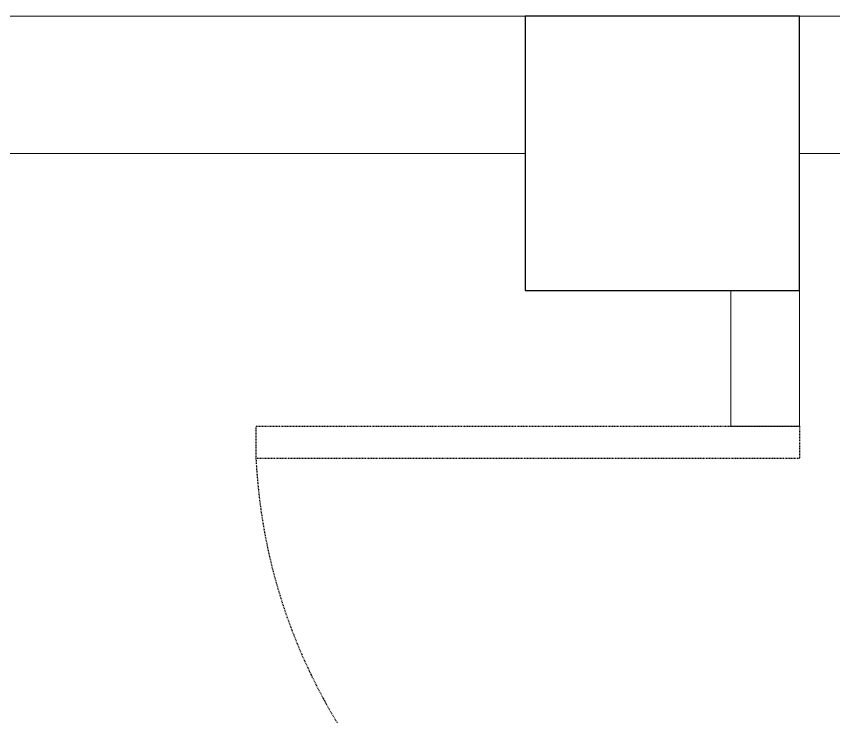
# Model space of a CAD drawing. Header units: millimetres. Extents: x 699029 to 727993, y 4486031 to 4516039.
# Drawn here: x 724162.5 to 724281.7, y 4491004.8 to 4491106.9 of the extents above; entities that cross this region are included whole.
import ezdxf

# ---------------------------------------------------------------- set-up
doc = ezdxf.new("R2010")
doc.units = ezdxf.units.MM
doc.linetypes.add('HIDDEN2', pattern=[0.1875, 0.125, -0.0625])
doc.layers.add('A-BA', color=1, linetype='Continuous')
doc.layers.add('DBM_w_sld', color=111, linetype='Continuous', lineweight=20)

# ---------------------------------------------------------------- blocks, each defined once
blk = doc.blocks.new('eeere')
at = {"color": 8, "linetype": 'HIDDEN2'}
blk.add_lwpolyline([(11494.09, 494), (11414.82, 494), (11414.82, 498.7), (11494.09, 498.7)], close=True, dxfattribs=at)
blk.add_arc((11412.37, 494.63), 81.83, 2.8543, 88.2863, dxfattribs=at)

msp = doc.modelspace()

# ---------------------------------------------------------------- linework, layer by layer
at = {"layer": 'A-BA', "ltscale": 10}
msp.add_lwpolyline([(724236.7, 4491066.9), (724276.7, 4491066.9), (724276.7, 4491106.9), (724236.7, 4491106.9)], close=True, dxfattribs=at)
at = {"layer": 'DBM_w_sld'}
for points in [[(724738.44, 4491106.9), (724738.44, 4490056.9), (723979.85, 4490056.9), (723979.85, 4491106.9), (724698.44, 4491106.9)], [(724019.85, 4491086.9), (724236.7, 4491086.9)], [(724019.85, 4491086.9), (724236.7, 4491086.9)], [(724276.7, 4491086.9), (724416.7, 4491086.9)], [(724276.7, 4491086.9), (724698.44, 4491086.9)], [(724276.7, 4491066.9), (724276.7, 4491047.12), (724266.7, 4491047.12), (724266.7, 4491066.9)]]:
    msp.add_lwpolyline(points, dxfattribs=at)

# ---------------------------------------------------------------- block references
at = {"color": 5, "lineweight": 53, "rotation": 180}
msp.add_blockref('eeere', (735691.52, 4491541.12), dxfattribs=at)

doc.saveas('drawing.dxf')
